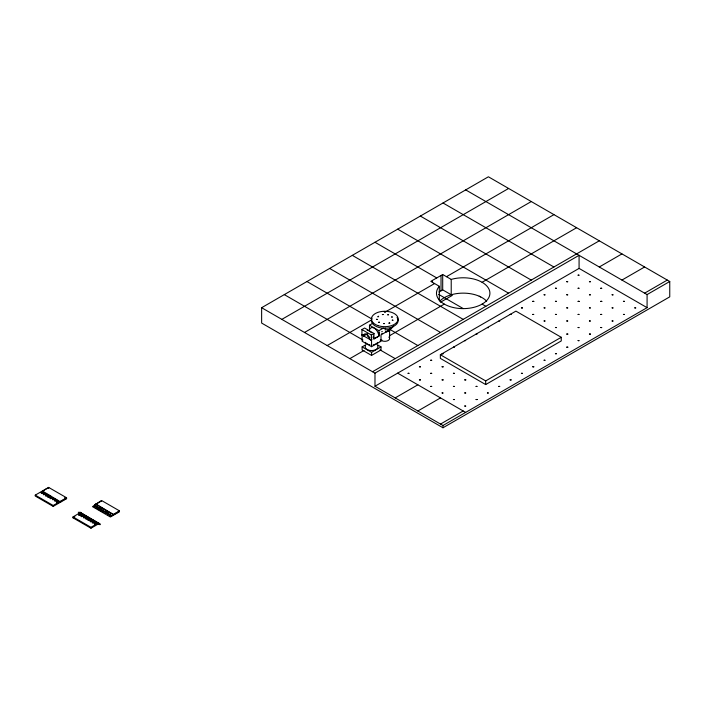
<?xml version="1.0" encoding="UTF-8"?>
<svg xmlns="http://www.w3.org/2000/svg" width="705" height="705" viewBox="0 0 705 705"><rect width="100%" height="100%" fill="white"/><g stroke="black" fill="none" stroke-linecap="round" stroke-linejoin="round"><path stroke-width="1.06" d="M379.651 334.901L379.061 335.21M389.01 323.243C389.997 323.665 388.675 321.85 389.768 323.216M454.478 347.186L453.641 346.939L453.685 347.459M379.651 332.901L379.087 333.245M499.801 321.075L498.787 321.136M387.776 314.747L388.57 314.765L387.794 314.862M383.696 323.542L384.481 323.569L383.705 323.648M80.643 514.033L80.194 514.738M82.89 515.311L82.564 515.655L85.111 516.298M85.12 516.659L84.38 517.135M87.358 517.955L86.927 518.624M89.614 519.215L89.209 519.585L91.844 520.184M91.861 520.51L91.139 521.013M94.091 521.841L93.36 522.308M96.347 523.101L95.854 523.85M392.914 320.237L392.13 320.158L392.923 320.158M377.157 319.48L376.408 319.347L377.193 319.33M377.836 316.66L378.638 316.219L378.083 316.968M388.993 323.11L389.786 323.031M378.735 322.194L379.519 322.238L378.744 322.326M443.101 353.857L442.079 353.769L443.101 353.61M96.329 522.775C95.624 521.832 94.214 521.559 93.501 522.696C90.619 522.881 95.492 519.285 91.43 521.312C88.09 521.912 93.377 518.069 89.35 519.893C85.481 520.775 91.192 517.629 87.579 518.14C83.516 520.167 88.389 516.571 85.508 516.756C81.665 518.765 85.42 515.866 83.639 515.408C78.123 517.726 83.921 514.421 81.401 514.112C73.091 517.62 89.235 507.089 73.029 516.932L73.029 517.849L90.98 528.212L99.29 523.41M82.397 516.078L82.873 515.725M84.644 517.373L85.948 516.871L87.358 517.593M91.368 521.259L92.681 520.757L94.091 521.48M93.615 522.555L95.589 522.211L94.54 523.709L95.563 524.044L97.308 523.207L97.739 524.308M89.658 520.017C93.421 519.329 88.363 521.515 90.883 521.92C92.232 520.361 95.043 521.665 92.117 522.634C92.822 524.185 96.426 521.065 95.404 523.33C92.76 525.128 97.687 523.78 98.533 523.392L98.533 523.85M261.634 307.706L488.398 176.788L669.75 281.489L669.75 296.849L442.987 427.768L261.634 323.066L261.634 307.706L374.981 373.148L579.078 255.316L579.078 268.402L374.981 386.234L374.981 373.148M281.85 319.374L508.569 188.482M304.516 332.46L531.244 201.568M35.25 495.122L48.627 487.402L66.57 497.765L66.57 498.682L53.192 506.401L35.25 496.038L35.25 495.122L53.192 505.485L66.57 497.765M48.627 487.86C45.649 488.618 37.18 494.998 44.256 492.971C42.265 495.791 43.957 494.513 46.504 494.267C44.503 497.087 46.195 495.809 48.742 495.562C46.75 498.382 48.442 497.104 50.989 496.858C48.724 500.25 51.104 497.827 53.421 498.276C50.963 500.532 53.668 499.475 55.669 499.572C53.21 501.828 55.915 500.77 57.907 500.867C52.866 506.164 68.059 497.527 66.57 498.224M442.696 274.501L430.808 281.365L439.321 286.283A26.72 15.422 0 0 0 459.07 308.438A26.72 15.422 0 0 0 489.596 290.821A26.72 15.422 0 0 0 451.218 279.418L442.696 274.501L442.696 289.852L452.302 295.395L440.405 302.269M327.182 345.556L371.852 319.762M385.159 312.077L434.58 283.551M446.476 276.677L553.91 214.655M367.596 333.703L363.63 335.994L361.929 335.007L361.929 329.561L364.573 328.028L374.02 333.483L373.826 338.832A6.415 3.701 60 0 0 373.324 336.135M369.482 329.561L369.482 325.199L373.042 323.137M361.929 335.007L371.561 340.356L371.561 346.684L381.008 341.229L381.008 334.901L389.512 329.993A6.68 3.86 0 0 0 391.425 327.666M439.039 291.967L442.696 289.852M361.929 329.561L371.376 335.007L374.02 333.483M369.482 325.199L378.929 330.645L383.379 328.081M363.63 335.994A4.274 2.467 60 0 1 366.653 334.249A4.274 2.467 60 0 1 369.676 339.484L369.861 339.369M373.826 338.832L378.929 336.1L378.929 330.645M369.676 339.484L371.561 340.356M374.02 338.938L378.929 336.1M377.228 344.719L381.008 346.895L381.008 349.953L371.561 355.408L362.114 349.953L362.114 346.895L365.895 344.719M95.704 503.846L113.646 514.668L95.704 504.304L101.52 500.488L119.462 510.852L119.462 511.768L110.394 517.003L92.452 506.639L96.074 504.542M119.462 511.31L112.853 515.126C111.337 516.086 108.209 517.109 110.606 514.289C108.068 514.535 106.376 515.813 108.367 512.993C105.82 513.24 104.128 514.518 106.12 511.698C103.582 511.945 101.89 513.222 103.882 510.402C102.666 509.477 101.872 511.962 100.674 510.72C99.951 509.838 103.256 509.821 101.414 508.992C100.269 508.446 99.572 510.605 98.436 509.424C97.704 508.543 101.009 508.525 99.167 507.697C98.03 507.151 97.325 509.31 96.188 508.129C95.466 507.248 98.77 507.23 96.929 506.401C93.571 507.468 94.32 506.842 94.911 504.762L101.52 500.947M73.029 517.849L74.88 516.783M78.572 514.65L81.339 513.055M349.856 358.642L364.018 350.455M380.083 341.194L381.969 340.101M389.521 335.739L444.309 304.111M482.088 282.291L576.575 227.741M362.114 346.895L371.561 352.35L381.008 346.895M73.029 516.932L90.98 527.296L97.739 523.392M113.646 514.209L119.462 510.852M372.522 371.729L599.25 240.828M440.352 354.738L515.91 311.117L561.25 337.29L561.25 340.947L485.683 384.569L440.352 358.396L440.352 354.738L485.683 380.911L561.25 337.29M599.285 266.983L621.916 253.915M395.188 397.902L417.862 384.815M621.951 280.07L644.582 267.001M417.862 410.989L440.528 397.902M644.626 293.157L667.256 280.088M465.697 189.901L647.084 294.575L669.75 281.489M440.528 424.075L463.194 410.989M374.981 386.234L442.987 425.494L647.084 307.662L647.084 294.575M89.606 519.611C88.936 521.057 86.565 520.22 89.086 518.924C81.674 520.211 89.976 516.06 84.697 517.893C81.595 518.122 84.97 516.818 84.283 516.078C83.199 515.267 81.383 517.955 80.996 515.937C85.746 512.561 74.457 518.113 80.59 513.029L80.59 513.487M80.59 514.447L82.873 515.002M87.323 518.334L89.606 518.889M96.294 523.515L98.101 523.639M476.871 334.373L476.078 334.073L476.915 333.844M488.16 327.843L487.437 327.464L488.459 327.464M384.251 311.769L385.318 311.769M381.731 331.72L382.295 331.394M381.731 333.685L382.295 333.359M371.491 337.607L372.09 337.237M371.456 339.563L372.081 339.202M465.652 340.427L464.939 340.885M439.753 301.167A26.72 15.422 0 0 1 479.206 296.206L482.088 297.651A26.72 15.422 0 0 1 486.644 301.167M479.206 296.206L480.713 296.911M112.853 515.126C110.306 515.373 108.614 516.65 110.606 513.83C108.068 514.077 106.376 515.355 108.367 512.535C105.82 512.782 104.128 514.06 106.12 511.24C103.582 511.486 101.89 512.764 103.882 509.944C101.335 510.191 99.643 511.469 101.635 508.649C99.088 508.895 97.396 510.173 99.396 507.353C96.849 507.6 95.157 508.878 97.149 506.058C94.602 506.305 92.91 507.582 94.911 504.762M579.078 268.402L647.084 307.662M443.022 202.987L553.91 267.001M420.356 216.074L531.244 280.088M397.69 229.16L508.569 293.183M374.981 242.273L436.748 277.929M482.088 304.111L485.868 306.287M438.642 294.382L463.194 308.561M352.315 255.36L463.194 319.374M329.64 268.446L440.528 332.46M306.975 281.533L371.42 318.739M389.424 329.138L417.862 345.556M284.309 294.619L362.969 340.039M380.03 349.883L395.188 358.642M371.561 346.684L362.114 341.229L362.114 334.901M397.646 373.148L465.652 412.407M64.684 497.589L66.57 498.682M100.022 523.841L79.815 512.165L100.022 524.344M79.453 512.376L99.669 524.044M78.264 512.191L99.987 524.731M80.15 513.284L80.626 513.707M485.683 380.911L485.683 384.569M451.218 279.418L451.218 294.769M442.987 425.494L442.987 427.768M441.03 275.461L441.03 290.821M439.321 286.283L439.321 300.683M432.473 280.405L432.473 282.59M389.592 338.567L389.592 328.971A4.812 2.776 0 0 1 386.04 331.623M385.159 328.01L385.159 329.931A9.086 5.243 0 0 0 393.628 325.904M384.771 311.416L384.771 312.059M371.561 352.35L371.561 355.408M371.376 335.007L371.376 340.462M101.52 500.488L101.52 501.405M90.98 527.296L90.98 528.212M79.797 513.029L79.797 513.945M60.753 502.039L42.802 491.218L42.802 491.676M59.96 502.498C59.793 499.528 54.576 504.903 57.713 500.286C55.175 500.532 53.483 501.81 55.475 498.99C52.928 499.237 51.236 500.515 53.227 497.695C50.681 497.941 48.989 499.219 50.989 496.399C49.773 495.474 48.98 497.959 47.781 496.717C47.059 495.835 50.363 495.818 48.522 494.989C47.376 494.443 46.68 496.602 45.543 495.421C44.812 494.54 48.116 494.522 46.274 493.694C45.138 493.147 44.433 495.307 43.296 494.126C42.573 493.244 45.878 493.227 44.036 492.398C38.185 494.839 42.934 489.913 42.009 492.134M53.192 505.485L53.192 506.401M48.627 487.402L48.627 488.318M397.047 317.488A13.36 7.711 0 0 1 385.459 328.248A13.36 7.711 0 0 1 372.055 318.211M369.993 329.015A6.415 3.701 60 0 1 375.06 328.724A6.415 3.701 60 0 1 378.744 335.994M367.217 330.354A6.415 3.701 60 0 1 371.376 332.76M377.448 345.432A6.415 3.701 0 0 1 371.791 350.596A6.415 3.701 0 0 1 365.507 345.679M377.668 342.348A6.415 3.701 0 0 1 373.218 344.807M369.905 344.807A6.415 3.701 0 0 1 365.454 342.348M390.129 328.971A5.34 3.084 0 0 1 385.423 332.011M388.878 337.087A4.812 2.776 0 0 1 387.036 341A4.812 2.776 0 0 1 380.4 339.678M369.861 337.475A4.274 2.467 0 0 1 367.64 334.223M383.106 314.5L382.321 314.553L383.106 314.527M363.472 334.866L364.538 334.901L363.48 334.84M391.654 317.003L392.447 317.021L391.663 316.977M408.072 373.333L409.138 373.394L408.098 373.271M419.413 366.785L420.471 366.82L419.413 366.785M419.413 379.88L420.471 379.907L419.413 379.88M430.746 360.246L431.804 360.308L430.764 360.185M430.746 373.333L431.804 373.394L430.764 373.271M430.746 386.419L431.812 386.455L430.755 386.393M442.079 366.785L443.145 366.82L442.079 366.785M442.079 379.88L443.145 379.907L442.079 379.88M442.079 392.967L443.137 393.029L442.097 392.905M453.412 373.333L454.478 373.394L453.438 373.271M453.412 386.419L454.478 386.455L453.421 386.393M453.412 399.506L454.478 399.541L453.412 399.506M464.745 379.88L465.811 379.907L464.745 379.88M464.745 392.967L465.811 392.993L464.754 392.932M464.745 406.054L465.811 406.115L464.771 405.992M476.078 386.419L477.144 386.455L476.087 386.393M476.078 399.506L477.144 399.541L476.078 399.506M487.419 392.967L488.477 392.993L487.428 392.932M498.752 386.419L499.819 386.455L498.761 386.393M510.085 314.439L511.151 314.474L510.094 314.404M510.085 379.88L511.151 379.907L510.085 379.88M521.418 307.891L522.484 307.926L521.418 307.891M521.418 373.333L522.484 373.368L521.418 373.333M532.751 301.352L533.817 301.379L532.751 301.352M532.751 314.439L533.817 314.474L532.76 314.404M532.751 366.785L533.817 366.82L532.751 366.785M544.084 294.805L545.15 294.866L544.11 294.743M544.084 307.891L545.15 307.962L544.11 307.829M544.084 320.986L545.15 321.013L544.093 320.951M544.084 360.246L545.15 360.308L544.11 360.185M555.425 288.266L556.492 288.292L555.434 288.23M555.425 301.352L556.492 301.379L555.425 301.352M555.425 314.439L556.492 314.474L555.434 314.404M555.425 327.525L556.483 327.587L555.443 327.464M555.425 353.699L556.492 353.734L555.434 353.672M566.758 281.718L567.825 281.753L566.767 281.692M566.758 294.805L567.816 294.866L566.776 294.743M566.758 307.891L567.816 307.962L566.776 307.829M566.758 320.986L567.825 321.013L566.767 320.951M566.758 334.073L567.825 334.099L566.758 334.073M566.758 347.16L567.825 347.186L566.758 347.16M578.091 275.179L579.158 275.206L578.1 275.144M578.091 288.266L579.158 288.292L578.1 288.23M578.091 301.352L579.158 301.379L578.091 301.352M578.091 314.439L579.158 314.474L578.1 314.404M578.091 327.525L579.158 327.587L578.109 327.464M578.091 340.612L579.158 340.674L578.109 340.55M589.424 281.718L590.49 281.753L589.433 281.692M589.424 294.805L590.49 294.866L589.451 294.743M589.424 307.891L590.49 307.962L589.451 307.829M589.424 320.986L590.49 321.013L589.433 320.951M589.424 334.073L590.49 334.099L589.424 334.073M600.757 288.266L601.823 288.292L600.766 288.23M600.757 301.352L601.823 301.379L600.757 301.352M600.757 314.439L601.823 314.474L600.766 314.404M600.757 327.525L601.823 327.587L600.783 327.464M612.09 294.805L613.156 294.866L612.116 294.743M612.09 307.891L613.156 307.962L612.116 307.829M612.09 320.986L613.156 321.013L612.099 320.951M623.432 301.352L624.498 301.379L623.432 301.352M623.432 314.439L624.498 314.474L623.432 314.439M634.764 307.891L635.831 307.926L634.773 307.865M378.109 325.657A13.36 7.711 0 0 0 398.14 318.977A13.36 7.711 0 0 0 378.109 312.297A13.36 7.711 0 0 0 378.109 325.657"/></g></svg>
